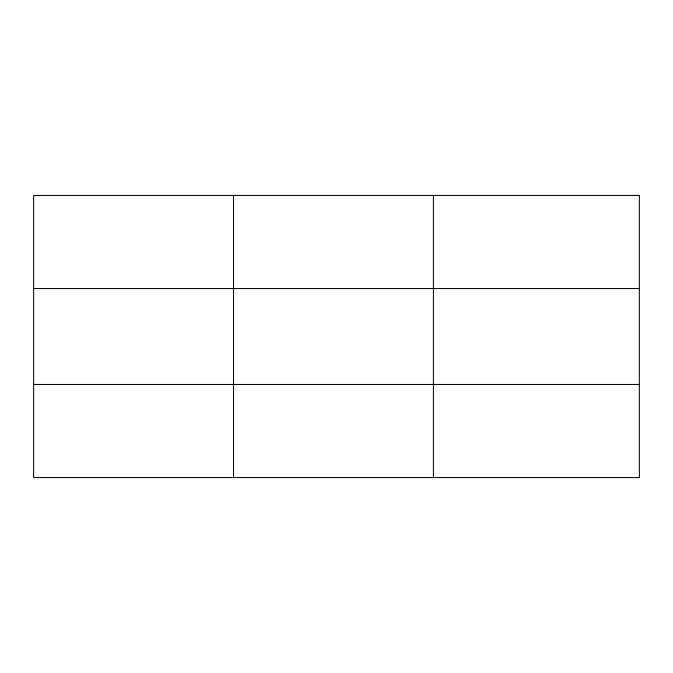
<?xml version="1.0" encoding="UTF-8"?>
<svg xmlns="http://www.w3.org/2000/svg" width="673" height="673" viewBox="0 0 673 673"><rect width="100%" height="100%" fill="white"/><g stroke="black" fill="none" stroke-linecap="round" stroke-linejoin="round"><path stroke-width="1.01" d="M233.531 195.431L233.531 477.569M433.412 195.431L433.412 477.569M33.65 288.54L639.35 288.54M33.65 384.46L639.35 384.46M639.35 195.431L639.35 477.569L33.65 477.569L33.65 195.431L639.35 195.431"/></g></svg>
